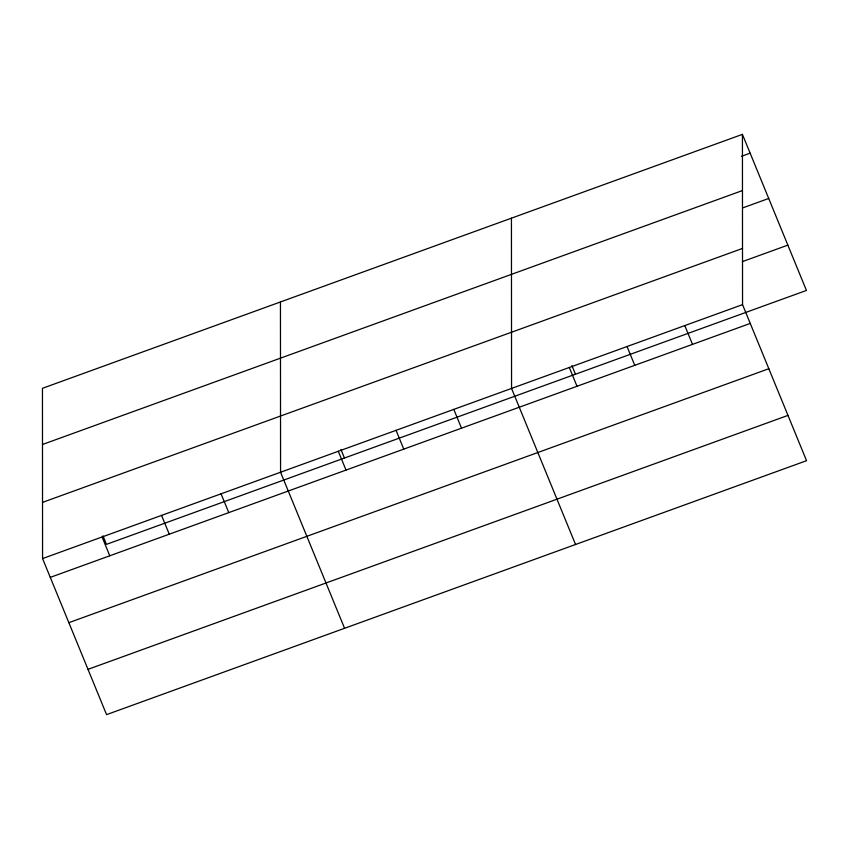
<?xml version="1.0" encoding="UTF-8"?>
<svg xmlns="http://www.w3.org/2000/svg" width="849" height="849" viewBox="0 0 849 849"><rect width="100%" height="100%" fill="white"/><g stroke="black" fill="none" stroke-linecap="round" stroke-linejoin="round"><path stroke-width="1.27" d="M742.429 134.365L42.45 388.311L42.567 558.568L106.571 714.635L806.55 460.689L742.546 304.632L742.429 134.365L806.433 290.432L106.454 544.368L102.941 535.804M741.538 156.28L750.134 153.16M42.492 444.494L742.461 190.558M742.907 207.825L768.716 198.464M42.535 502.385L742.504 248.439M742.397 261.619L787.851 245.128M42.567 558.568L742.546 304.632M50.282 577.373L750.251 323.427M68.854 622.667L768.833 368.721M87.999 669.341L787.968 415.394M684.793 325.581L692.508 344.376M627.05 346.53L634.755 365.325M571.929 365.664L575.442 374.229M569.297 367.479L577.012 386.274M575.558 544.496L511.554 388.428L511.438 218.172M453.801 409.377L461.516 428.183M396.058 430.326L403.763 449.132M340.937 449.461L344.45 458.025M338.305 451.286L346.021 470.081M344.567 628.292L280.563 472.235L280.446 301.968M221.058 493.821L228.774 512.616M161.565 515.407L169.269 534.201M102.071 536.982L109.776 555.787"/></g></svg>
